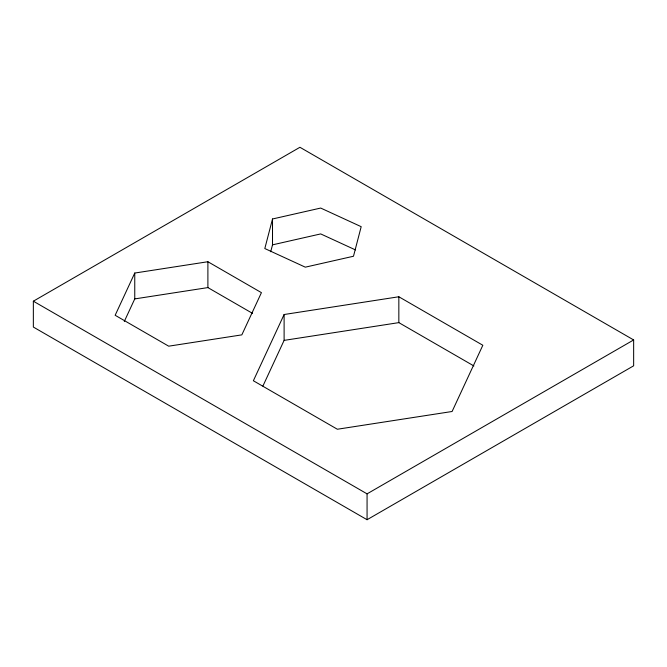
<?xml version="1.0" encoding="UTF-8"?>
<svg xmlns="http://www.w3.org/2000/svg" width="667" height="667" viewBox="0 0 667 667"><rect width="100%" height="100%" fill="white"/><g stroke="black" fill="none" stroke-linecap="round" stroke-linejoin="round"><path stroke-width="1" d="M272.511 218.984L264.816 248.541L305.303 267.167L353.485 256.245L361.189 226.68L320.702 208.054L272.511 218.984L272.511 244.847L270.719 251.742M134.759 273.045L115.158 315.274L168.701 346.181L241.838 334.867L261.431 292.646L207.896 261.731L134.759 273.045L134.759 298.908L124.304 321.427M284.109 314.516L253.368 380.749L337.36 429.24L452.093 411.497L482.833 345.256L398.841 296.765L284.109 314.516L284.109 340.378L262.898 386.085M33.35 301.192L299.933 147.282L633.65 339.945L633.65 365.808L367.067 519.718L33.35 327.055L33.35 301.192L367.067 493.855L633.65 339.945M272.511 244.847L320.702 233.917L355.536 249.942M134.759 298.908L207.896 287.594L252.51 313.357M284.109 340.378L398.841 322.628L473.895 365.958M398.841 296.765L398.841 322.628M367.067 493.855L367.067 519.718M207.896 261.731L207.896 287.594"/></g></svg>
